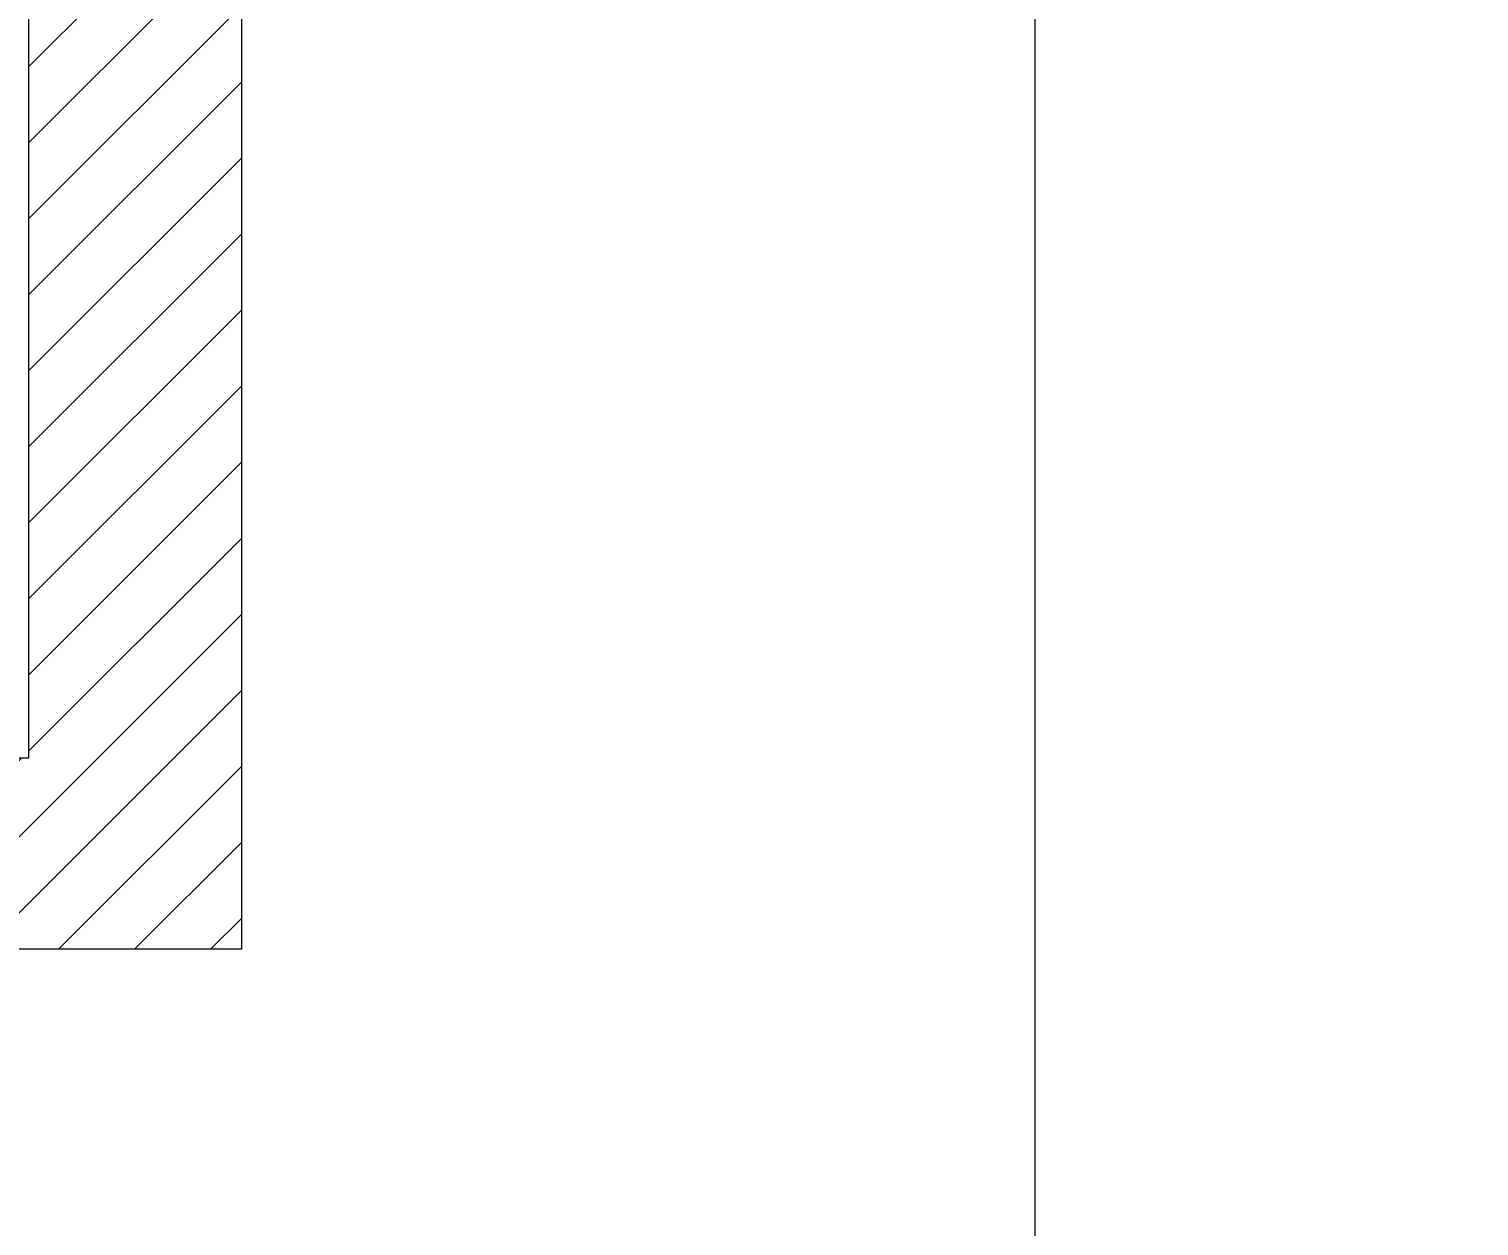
# Model space of a CAD drawing. Header units: millimetres. Extents: x 475616349 to 476941521, y 4620115302 to 4621446928.
# Drawn here: x 476666281 to 476671136, y 4620564653 to 4620568661 of the extents above; entities that cross this region are included whole.
import ezdxf

# ---------------------------------------------------------------- set-up
doc = ezdxf.new("R2010")
doc.units = ezdxf.units.MM
doc.header["$MEASUREMENT"] = 0
for name, color, linetype, lineweight in [('New_2D Drafting - General_Pen_No__7_Pen_No__250', 7, 'Continuous', 0), ('New_2D Drafting - General_Pen_No__7_Pen_No__7', 7, 'Continuous', 0), ('New_Structural - Bearing_Pen_No__1', 1, 'Continuous', 0), ('zoma_Pen_No__142', 142, 'Continuous', 0)]:
    doc.layers.add(name, color=color, linetype=linetype, lineweight=lineweight)
doc.layers.add('zoma', color=7, linetype='Continuous')
doc.styles.add('GENERATED_STYLE_2', font='arial.ttf')
doc.dimstyles.new('GENERATED_STYLE__1', dxfattribs={"dimtxt": 200, "dimasz": 64.421331, "dimexe": 0.18, "dimexo": 3, "dimgap": 0.09, "dimtad": 1, "dimtih": 1, "dimtoh": 1, "dimlfac": 0.001, "dimzin": 0, "dimdsep": 46, "dimtxsty": 'GENERATED_STYLE_2', "dimblk": 'ARROWHEAD_2', "dimblk1": 'ARROWHEAD_2', "dimblk2": 'ARROWHEAD_2', "dimcen": 0.09, "dimclrd": 142, "dimclre": 142, "dimclrt": 142, "dimadec": 0, "dimazin": 0, "dimtfac": 1, "dimtdec": 4, "dimtmove": 0, "dimatfit": 3, "dimfxl": 1, "dimtolj": 1, "dimtzin": 0, "dimarcsym": 0})

# ---------------------------------------------------------------- blocks, each defined once
blk = doc.blocks.new('*D396', base_point=(476577134.1, 4620325125.7))
at = {"layer": 'zoma_Pen_No__142', "color": 142, "linetype": 'Continuous', "lineweight": 0, "transparency": 16777216}
for p, q in [((476648605.7, 4620563073.3), (476648556.8, 4620562988.6)), ((476648581.2, 4620562967.4), (476648581.2, 4620563094.5)), ((476666256.9, 4620562988.6), (476666305.9, 4620563073.3)), ((476666281.4, 4620562967.4), (476666281.4, 4620563094.5)), ((476648539.8, 4620563030.9), (476648581.2, 4620563030.9)), ((476648581.2, 4620563030.9), (476666281.4, 4620563030.9)), ((476666281.4, 4620563030.9), (476666322.8, 4620563030.9))]:
    blk.add_line(p, q, dxfattribs=at)
at = {"layer": 'zoma_Pen_No__142', "color": 142, "lineweight": 0, "transparency": 16777216, "insert": (476657089.4, 4620563070.9), "char_height": 200, "attachment_point": 7, "style": 'GENERATED_STYLE_2'}
blk.add_mtext('\\A1;{\\pql;\\fArial CYR|b0|i0|c204|p34;17.70}', dxfattribs=at)
blk = doc.blocks.new('ARROWHEAD_2')
at = {"color": 0, "linetype": 'Continuous', "lineweight": 0}
for p, q in [((0, 0), (-1, 0)), ((-0.378, -0.655), (0.378, 0.655))]:
    blk.add_line(p, q, dxfattribs=at)

msp = doc.modelspace()

# ---------------------------------------------------------------- hatches: boundary and pattern name
at = {"layer": 'New_2D Drafting - General_Pen_No__7_Pen_No__7', "linetype": 'Continuous', "lineweight": 0}
h = msp.add_hatch(dxfattribs=at)
h.set_pattern_fill('MASONRY_BLOCK', style=0, pattern_type=2)
h.set_pattern_definition([(45, (476577134.07, 4620325125.74), (-127.27922, 127.27922), [])])
h.paths.add_polyline_path([(476644101.684, 4620567470.439), (476648581.57, 4620567470.307), (476648581.658, 4620566220.299), (476660641.429, 4620566220.299), (476660641.429, 4620565420.299), (476663641.528, 4620565420.299), (476663641.528, 4620566220.299), (476664668.992, 4620566220.299), (476666281.407, 4620566220.299), (476666281.407, 4620569490.432), (476666281.407, 4620569769.521), (476671135.786, 4620569769.521), (476671135.786, 4620569029.715), (476666992.424, 4620569029.715), (476666992.424, 4620565641.382), (476666992.424, 4620565579.86), (476664428.992, 4620565579.86), (476664428.992, 4620564733.443), (476660578.429, 4620564733.443), (476659952.013, 4620564733.443), (476659952.013, 4620565579.86), (476647940.992, 4620565579.86), (476647940.992, 4620566730.532), (476644101.684, 4620566730.532)])

# ---------------------------------------------------------------- linework, layer by layer
at = {"layer": 'New_2D Drafting - General_Pen_No__7_Pen_No__250', "color": 7, "linetype": 'Continuous', "lineweight": 0, "flags": 128}
msp.add_lwpolyline([(476644101.684, 4620567470.439), (476648581.57, 4620567470.307), (476648581.658, 4620566220.299), (476660641.429, 4620566220.299), (476660641.429, 4620565420.299), (476663641.528, 4620565420.299), (476663641.528, 4620566220.299), (476664668.992, 4620566220.299), (476666281.407, 4620566220.299), (476666281.407, 4620569490.432), (476666281.407, 4620569769.521), (476671135.786, 4620569769.521), (476671135.786, 4620569029.715), (476666992.424, 4620569029.715), (476666992.424, 4620565641.382), (476666992.424, 4620565579.86), (476664428.992, 4620565579.86), (476664428.992, 4620564733.443), (476660578.429, 4620564733.443), (476659952.013, 4620564733.443), (476659952.013, 4620565579.86), (476647940.992, 4620565579.86), (476647940.992, 4620566730.532), (476644101.684, 4620566730.532)], close=True, dxfattribs=at)
at = {"layer": 'New_Structural - Bearing_Pen_No__1', "color": 1, "linetype": 'Continuous', "lineweight": 0}
msp.add_line((476669648.404, 4620587257.227), (476669648.404, 4620560525.901), dxfattribs=at)

# ---------------------------------------------------------------- dimensions: what is measured, and where the dimension line sits
at = {"layer": 'zoma', "color": 142, "linetype": 'Continuous', "lineweight": 0}
dim = msp.add_linear_dim(base=(476666281.389, 4620563030.947), p1=(476648581.233, 4620566921.043), p2=(476666281.389, 4620566920.987), dimstyle='GENERATED_STYLE__1', dxfattribs=at)
dim.commit()
dim.dimension.update_dxf_attribs({"geometry": '*D396', "text_midpoint": (476657425.369, 4620563170.947), "dimtype": 160})

doc.saveas('drawing.dxf')
